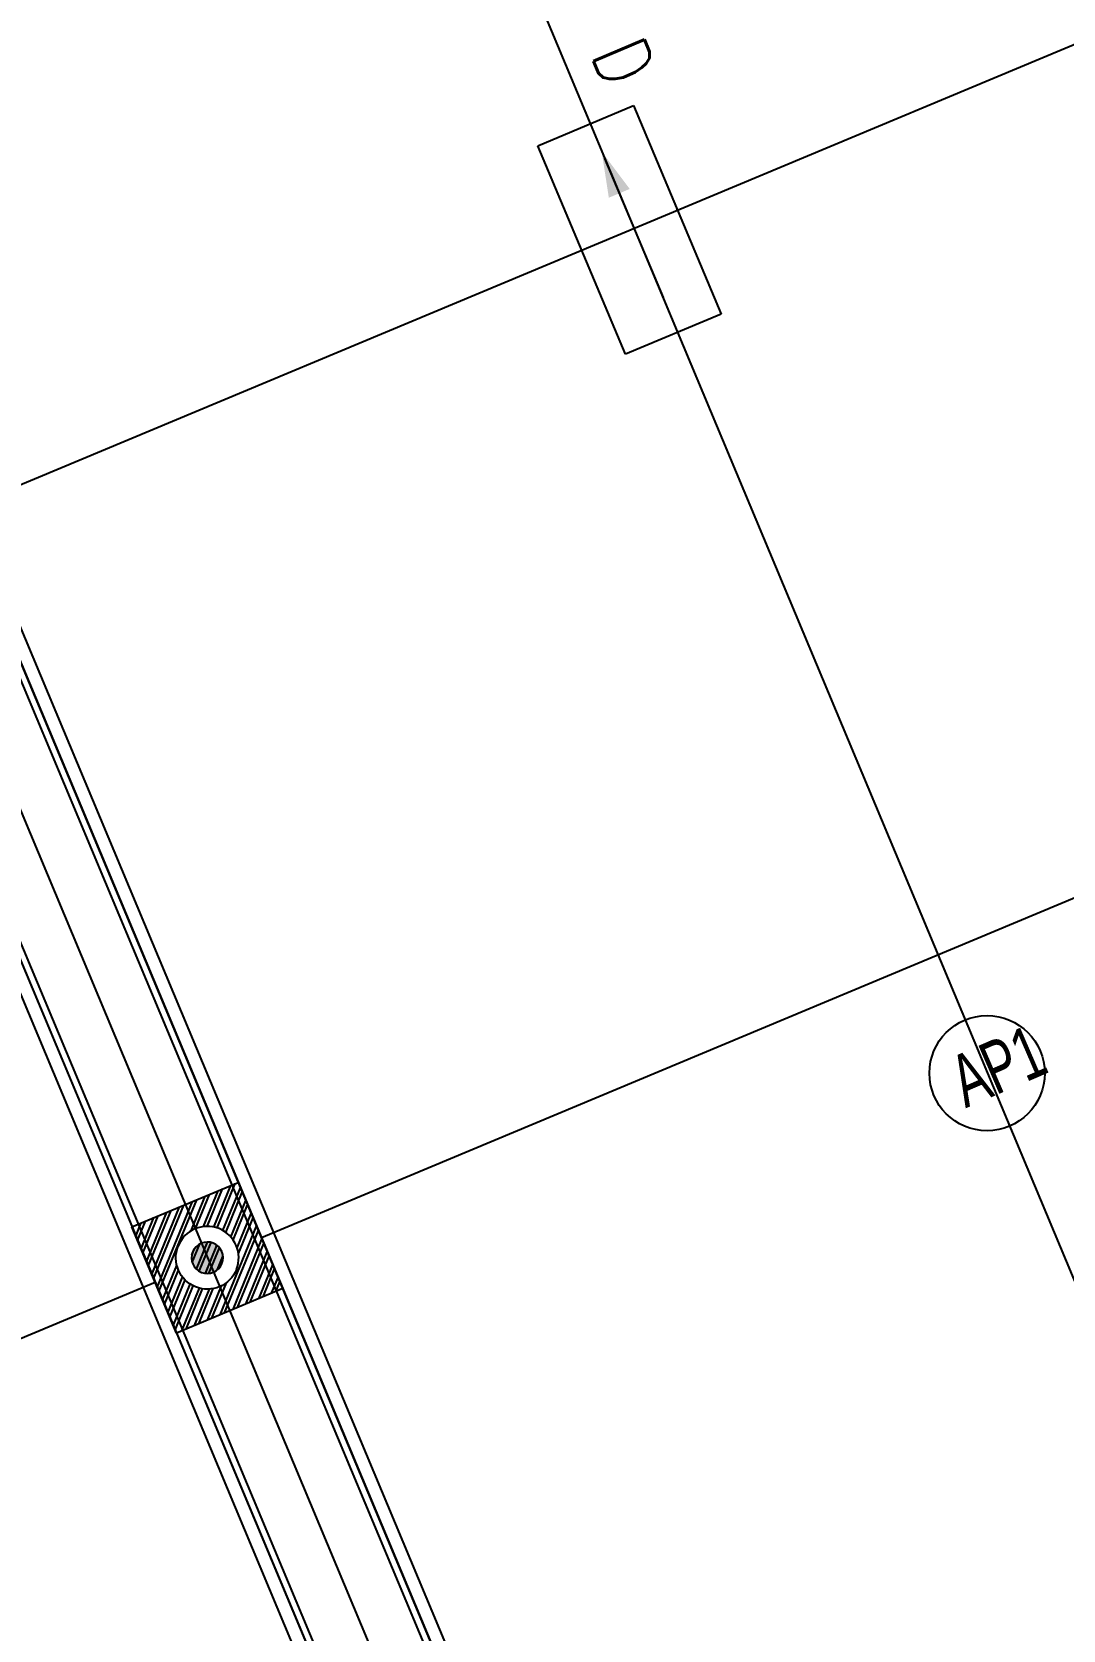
# Model space of a CAD drawing. Header units: millimetres. Extents: x 768159 to 833032, y -1374957 to -1225629.
# Drawn here: x 789314 to 791282, y -1322828 to -1319776 of the extents above; entities that cross this region are included whole.
import ezdxf
from ezdxf.enums import TextEntityAlignment as Align
from ezdxf.xclip import XClip

# ---------------------------------------------------------------- set-up
doc = ezdxf.new("R2010")
doc.units = ezdxf.units.MM
doc.header["$LTSCALE"] = 10
doc.header["$MEASUREMENT"] = 0
doc.header["$XCLIPFRAME"] = 0
doc.linetypes.add('CENTER', pattern=[50.8, 31.75, -6.35, 6.35, -6.35])
for name, color, linetype in [('I—平顶—分格线', 8, 'Continuous'), ('I—平顶—喷淋', 21, 'Continuous'), ('I—平顶—填充01(线状)', 8, 'Continuous'), ('I—平顶—暖通', 144, 'Continuous'), ('I—平顶—消防指示灯', 62, 'Continuous'), ('I—平顶—灯具', 62, 'Continuous'), ('I—平顶—通讯', 24, 'Continuous'), ('I—平顶—造型', 122, 'Continuous')]:
    doc.layers.add(name, color=color, linetype=linetype)
doc.styles.add('_TEL_DIM', font='SIMPLEX', dxfattribs={"width": 0.8, "height": 3.5, "bigfont": 'HZTXT'})
doc.styles.add('ARIAL', font='arial.ttf')
doc.styles.get("Standard").update_dxf_attribs({"font": 'arial.ttf'})
doc.styles.add('幼圆', font='SIMYOU.TTF', dxfattribs={"width": 0.7})
doc.dimstyles.new('標準', dxfattribs={"dimtxt": 2.5, "dimasz": 0.8, "dimexe": 0, "dimexo": 0, "dimgap": 1, "dimtad": 1, "dimdec": 0, "dimzin": 0, "dimdsep": 46, "dimtxsty": 'Standard', "dimblk": 'DOT', "dimcen": 1, "dimaunit": 1, "dimadec": 3, "dimazin": 0, "dimtfac": 1, "dimtdec": 0, "dimtmove": 2, "dimatfit": 3, "dimfxl": 1, "dimtolj": 1, "dimtzin": 0, "dimarcsym": 0})

# ---------------------------------------------------------------- blocks, each defined once
blk = doc.blocks.new('A$Cc139422c')
blk.add_circle((0, 0), 110)
at = {"insert": (-65, 53.7, 0), "char_height": 100, "attachment_point": 1, "rotation": 0.6932, "style": '幼圆'}
blk.add_mtext_dynamic_manual_height_columns('AP1', width=111.92, gutter_width=1, heights=[0], dxfattribs=at)
blk = doc.blocks.new('*U1701')
for p, q in [((268.9, 80.6), (3847.1, 80.6)), ((273.6, 75.9), (3842.4, 75.9)), ((273.6, 40.3), (3842.4, 40.3)), ((3847.1, 0), (268.9, 0)), ((3842.4, 4.7), (273.6, 4.7))]:
    blk.add_line(p, q)
blk = doc.blocks.new('*D175')
at = {"layer": 'Defpoints', "color": 0, "transparency": 16777216}
for p in [(82.5, 69.3), (82.5, 0), (-82.5, 0)]:
    blk.add_point(p, dxfattribs=at)
at = {"color": 0, "transparency": 16777216, "insert": (69.3, 88.9), "char_height": 15, "attachment_point": 5}
blk.add_mtext('\\A1;165', dxfattribs=at)
blk = doc.blocks.new('_Dot')
at = {"color": 0, "linetype": 'ByBlock', "lineweight": -2}
blk.add_line((-0.5, 0), (-1, 0), dxfattribs=at)
at = {"color": 0, "linetype": 'ByBlock', "const_width": 0.5}
blk.add_lwpolyline([(-0.25, 0, 1), (0.25, 0, 1)], format="xyb", close=True, dxfattribs=at)
blk = doc.blocks.new('上下喷1111')
h = blk.add_hatch(color=256)
h.dxf.hatch_style = 1
edge = h.paths.add_edge_path()
edge.add_arc((0, 0), 0.5, 0, 180)
edge.add_arc((0, 0), 0.5, 180, 360)
at = {"elevation": 0}
for points in [[(-1, 0, -1), (1, 0, 0.084041)], [(-1, 0, 1), (1, 0, -0.084041)]]:
    blk.add_lwpolyline(points, format="xyb", dxfattribs=at)
blk.add_lwpolyline([(0.5, 0, 1), (-0.5, 0, 1)], format="xyb", close=True, dxfattribs=at)
blk = doc.blocks.new('0.001111.')
for p, q in [((-234, -0.3), (164.6, 166.3)), ((164.6, 166.3), (240.9, -16.3)), ((-132.9, -55.5), (132.9, 55.5)), ((-157.6, -183), (-234, -0.3)), ((240.9, -16.3), (-157.6, -183))]:
    blk.add_line(p, q)
for p in [(-34.7, 83), (199.3, 83.3), (-199.3, -83.3)]:
    blk.add_point(p)
blk.add_solid([(-74.8, -7.8), (-146.1, -61.1), (-58.1, -47.7)])
at = {"style": '_TEL_DIM', "flags": 1}
blk.add_attdef('A', text='', height=0.006, rotation=202.686, dxfattribs=at).set_placement((-34.7, 83), align=Align.MIDDLE_CENTER)
at = {"style": '_TEL_DIM', "width": 0.8}
blk.add_attdef('D', (-332.7, -82.4), '', height=105.9, rotation=22.686, dxfattribs=at)
blk = doc.blocks.new('4560')
at = {"layer": 'I—平顶—分格线', "color": 3}
for centre in [(-1290, -20), (-1190, -20), (-1090, -20), (-1290, -50), (-1240, -35), (-1190, -50), (-1140, -35), (-1090, -50), (-1390, -80), (-1340, -65), (-1290, -80), (-1240, -65), (-1190, -80), (-1140, -65), (-1090, -80), (-1440, -95), (-1440, -125), (-1390, -110), (-1340, -95), (-1340, -125), (-1290, -110), (-1240, -95), (-1240, -125), (-1190, -110), (-1140, -95), (-1140, -125), (-1090, -110), (-1540, -155), (-1490, -140), (-1440, -155), (-1390, -140), (-1340, -155), (-1290, -140), (-1240, -155), (-1190, -140), (-1140, -155), (-1090, -140), (-1640, -185), (-1590, -170), (-1540, -185), (-1490, -170), (-1440, -185), (-1390, -170), (-1340, -185), (-1290, -170), (-1240, -185), (-1190, -170), (-1140, -185), (-1090, -170), (-1690, -200), (-1640, -215), (-1590, -200), (-1540, -215), (-1490, -200), (-1440, -215), (-1390, -200), (-1340, -215), (-1290, -200), (-1240, -215), (-1190, -200), (-1140, -215), (-1090, -200), (-1740, -245), (-1690, -230), (-1640, -245), (-1590, -230), (-1540, -245), (-1490, -230), (-1440, -245), (-1390, -230), (-1340, -245), (-1290, -230), (-1240, -245), (-1190, -230), (-1140, -245), (-1090, -230), (-1840, -275), (-1790, -260), (-1740, -275), (-1690, -260), (-1640, -275), (-1590, -260), (-1540, -275), (-1490, -260), (-1440, -275), (-1390, -260), (-1340, -275), (-1290, -260), (-1240, -275), (-1190, -260), (-1140, -275), (-1090, -260), (-1840, -305), (-1790, -290), (-1740, -305), (-1690, -290), (-1640, -305), (-1590, -290), (-1540, -305), (-1490, -290), (-1440, -305), (-1390, -290), (-1340, -305), (-1290, -290), (-1240, -305), (-1190, -290), (-1140, -305), (-1090, -290), (-1840, -335), (-1790, -320), (-1740, -335), (-1690, -320), (-1640, -335), (-1590, -320), (-1540, -335), (-1490, -320), (-1440, -335), (-1390, -320), (-1340, -335), (-1290, -320), (-1240, -335), (-1190, -320), (-1140, -335), (-1090, -320), (-1790, -350), (-1740, -365), (-1690, -350), (-1640, -365), (-1590, -350), (-1540, -365), (-1490, -350), (-1440, -365), (-1390, -350), (-1340, -365), (-1290, -350), (-1240, -365), (-1190, -350), (-1140, -365), (-1090, -350), (-1790, -380), (-1740, -395), (-1690, -380), (-1640, -395), (-1590, -380), (-1540, -395), (-1490, -380), (-1440, -395), (-1390, -380), (-1340, -395), (-1290, -380), (-1240, -395), (-1190, -380), (-1140, -395), (-1090, -380), (-1790, -410), (-1740, -425), (-1690, -410), (-1640, -425), (-1590, -410), (-1540, -425), (-1490, -410), (-1440, -425), (-1390, -410), (-1340, -425), (-1290, -410), (-1240, -425), (-1190, -410), (-1140, -425), (-1090, -410), (-1790, -440), (-1740, -455), (-1690, -440), (-1640, -455), (-1590, -440), (-1540, -455), (-1490, -440), (-1440, -455), (-1390, -440), (-1340, -455), (-1290, -440), (-1240, -455), (-1190, -440), (-1140, -455), (-1090, -440), (-1790, -470), (-1740, -485), (-1690, -470), (-1640, -485), (-1590, -470), (-1540, -485), (-1490, -470), (-1440, -485), (-1390, -470), (-1340, -485), (-1290, -470), (-1240, -485), (-1190, -470), (-1140, -485), (-1090, -470), (-1740, -515), (-1690, -500), (-1640, -515), (-1590, -500), (-1540, -515), (-1490, -500), (-1440, -515), (-1390, -500), (-1340, -515), (-1290, -500), (-1240, -515), (-1190, -500), (-1140, -515), (-1090, -500), (-1740, -545), (-1690, -530), (-1640, -545), (-1590, -530), (-1540, -545), (-1490, -530), (-1440, -545), (-1390, -530), (-1340, -545), (-1290, -530), (-1240, -545), (-1190, -530), (-1140, -545), (-1090, -530), (-1740, -575), (-1690, -560), (-1640, -575), (-1590, -560), (-1540, -575), (-1490, -560), (-1440, -575), (-1390, -560), (-1340, -575), (-1290, -560), (-1240, -575), (-1190, -560), (-1140, -575), (-1090, -560), (-1690, -590), (-1640, -605), (-1590, -590), (-1540, -605), (-1490, -590), (-1440, -605), (-1390, -590), (-1340, -605), (-1290, -590), (-1240, -605), (-1190, -590), (-1140, -605), (-1090, -590), (-1690, -620), (-1640, -635), (-1590, -620), (-1540, -635), (-1490, -620), (-1440, -635), (-1390, -620), (-1340, -635), (-1290, -620), (-1240, -635), (-1190, -620), (-1140, -635), (-1090, -620), (-1690, -650), (-1640, -665), (-1590, -650), (-1540, -665), (-1490, -650), (-1440, -665), (-1390, -650), (-1340, -665), (-1290, -650), (-1240, -665), (-1190, -650), (-1140, -665), (-1090, -650), (-1690, -680), (-1640, -695), (-1590, -680), (-1540, -695), (-1490, -680), (-1440, -695), (-1390, -680), (-1340, -695), (-1290, -680), (-1240, -695), (-1190, -680), (-1140, -695), (-1090, -680), (-1690, -710), (-1640, -725), (-1590, -710), (-1540, -725), (-1490, -710), (-1440, -725), (-1390, -710), (-1340, -725), (-1290, -710), (-1240, -725), (-1190, -710), (-1140, -725), (-1090, -710), (-1640, -755), (-1590, -740), (-1540, -755), (-1490, -740), (-1440, -755), (-1390, -740), (-1340, -755), (-1290, -740), (-1240, -755), (-1190, -740), (-1140, -755), (-1090, -740), (-1640, -785), (-1590, -770), (-1540, -785), (-1490, -770), (-1440, -785), (-1390, -770), (-1340, -785), (-1290, -770), (-1240, -785), (-1190, -770), (-1140, -785), (-1090, -770), (-1640, -815), (-1590, -800), (-1540, -815), (-1490, -800), (-1440, -815), (-1390, -800), (-1340, -815), (-1290, -800), (-1240, -815), (-1190, -800), (-1140, -815), (-1090, -800), (-1590, -830), (-1540, -845), (-1490, -830), (-1440, -845), (-1390, -830), (-1340, -845), (-1290, -830), (-1240, -845), (-1190, -830), (-1140, -845), (-1090, -830), (-1590, -860), (-1540, -875), (-1490, -860), (-1440, -875), (-1390, -860), (-1340, -875), (-1290, -860), (-1240, -875), (-1190, -860), (-1140, -875), (-1090, -860), (-1590, -890), (-1540, -905), (-1490, -890), (-1440, -905), (-1390, -890), (-1340, -905), (-1290, -890), (-1240, -905), (-1190, -890), (-1140, -905), (-1090, -890), (-1590, -920), (-1540, -935), (-1490, -920), (-1440, -935), (-1390, -920), (-1340, -935), (-1290, -920), (-1240, -935), (-1190, -920), (-1140, -935), (-1090, -920), (-1590, -950), (-1540, -965), (-1490, -950), (-1440, -965), (-1390, -950), (-1340, -965), (-1290, -950), (-1240, -965), (-1190, -950), (-1140, -965), (-1090, -950), (-1540, -995), (-1490, -980), (-1490, -1010), (-1440, -995), (-1390, -980), (-1390, -1010), (-1340, -995), (-1290, -980), (-1290, -1010), (-1240, -995), (-1190, -980), (-1190, -1010), (-1140, -995), (-1090, -980), (-1090, -1010), (-1540, -1025), (-1490, -1040), (-1440, -1025), (-1390, -1040), (-1340, -1025), (-1290, -1040), (-1240, -1025), (-1190, -1040), (-1140, -1025), (-1090, -1040), (-1540, -1055), (-1490, -1070), (-1440, -1055), (-1390, -1070), (-1340, -1055), (-1290, -1070), (-1240, -1055), (-1190, -1070), (-1140, -1055), (-1090, -1070), (-1490, -1100), (-1440, -1085), (-1390, -1100), (-1340, -1085), (-1290, -1100), (-1240, -1085), (-1190, -1100), (-1140, -1085), (-1090, -1100), (-1490, -1130), (-1440, -1115), (-1390, -1130), (-1340, -1115), (-1290, -1130), (-1240, -1115), (-1190, -1130), (-1140, -1115), (-1090, -1130), (-1490, -1160), (-1440, -1145), (-1390, -1160), (-1340, -1145), (-1290, -1160), (-1240, -1145), (-1190, -1160), (-1140, -1145), (-1090, -1160), (-1490, -1190), (-1440, -1175), (-1390, -1190), (-1340, -1175), (-1290, -1190), (-1240, -1175), (-1190, -1190), (-1140, -1175), (-1090, -1190), (-1440, -1205), (-1390, -1220), (-1340, -1205), (-1290, -1220), (-1240, -1205), (-1190, -1220), (-1140, -1205), (-1090, -1220), (-1440, -1235), (-1390, -1250), (-1340, -1235), (-1290, -1250), (-1240, -1235), (-1190, -1250), (-1140, -1235), (-1090, -1250), (-1440, -1265), (-1390, -1280), (-1340, -1265), (-1290, -1280), (-1240, -1265), (-1190, -1280), (-1140, -1265), (-1090, -1280), (-1440, -1295), (-1390, -1310), (-1340, -1295), (-1290, -1310), (-1240, -1295), (-1190, -1310), (-1140, -1295), (-1090, -1310), (-1390, -1340), (-1340, -1325), (-1290, -1340), (-1240, -1325), (-1190, -1340), (-1140, -1325), (-1090, -1340), (-1390, -1370), (-1340, -1355), (-1290, -1370), (-1240, -1355), (-1190, -1370), (-1140, -1355), (-1090, -1370), (-1340, -1385), (-1240, -1385), (-1140, -1385)]:
    blk.add_circle(centre, 3, dxfattribs=at)
at = {"layer": 'I—平顶—分格线'}
for centre in [(-980, -20), (-860, -20), (-740, -20), (-620, -20), (-500, -20), (-380, -20), (-260, -20), (-140, -20), (-20, -20), (-1040, -35), (-980, -50), (-920, -35), (-860, -50), (-800, -35), (-740, -50), (-680, -35), (-620, -50), (-560, -35), (-500, -50), (-440, -35), (-380, -50), (-320, -35), (-260, -50), (-200, -35), (-140, -50), (-80, -35), (-20, -50), (-1040, -65), (-980, -80), (-920, -65), (-860, -80), (-800, -65), (-740, -80), (-680, -65), (-620, -80), (-560, -65), (-500, -80), (-440, -65), (-380, -80), (-320, -65), (-260, -80), (-200, -65), (-140, -80), (-80, -65), (-20, -80), (-1040, -95), (-1040, -125), (-980, -110), (-920, -95), (-920, -125), (-860, -110), (-800, -95), (-800, -125), (-740, -110), (-680, -95), (-680, -125), (-620, -110), (-560, -95), (-560, -125), (-500, -110), (-440, -95), (-440, -125), (-380, -110), (-320, -95), (-320, -125), (-260, -110), (-200, -95), (-200, -125), (-140, -110), (-80, -95), (-80, -125), (-20, -110), (-1040, -155), (-980, -140), (-920, -155), (-860, -140), (-800, -155), (-740, -140), (-680, -155), (-620, -140), (-560, -155), (-500, -140), (-440, -155), (-380, -140), (-320, -155), (-260, -140), (-200, -155), (-140, -140), (-80, -155), (-20, -140), (-1040, -185), (-980, -170), (-920, -185), (-860, -170), (-800, -185), (-740, -170), (-680, -185), (-620, -170), (-560, -185), (-500, -170), (-440, -185), (-380, -170), (-320, -185), (-260, -170), (-200, -185), (-140, -170), (-80, -185), (-20, -170), (-1040, -215), (-980, -200), (-920, -215), (-860, -200), (-800, -215), (-740, -200), (-680, -215), (-620, -200), (-560, -215), (-500, -200), (-440, -215), (-380, -200), (-320, -215), (-260, -200), (-200, -215), (-140, -200), (-80, -215), (-20, -200), (-1040, -245), (-980, -230), (-920, -245), (-860, -230), (-800, -245), (-740, -230), (-680, -245), (-620, -230), (-560, -245), (-500, -230), (-440, -245), (-380, -230), (-320, -245), (-260, -230), (-200, -245), (-140, -230), (-80, -245), (-20, -230), (-1040, -275), (-980, -260), (-920, -275), (-860, -260), (-800, -275), (-740, -260), (-680, -275), (-620, -260), (-560, -275), (-500, -260), (-440, -275), (-380, -260), (-320, -275), (-260, -260), (-200, -275), (-140, -260), (-80, -275), (-20, -260), (-1040, -305), (-980, -290), (-920, -305), (-860, -290), (-800, -305), (-740, -290), (-680, -305), (-620, -290), (-560, -305), (-500, -290), (-440, -305), (-380, -290), (-320, -305), (-260, -290), (-200, -305), (-140, -290), (-80, -305), (-20, -290), (-1040, -335), (-980, -320), (-920, -335), (-860, -320), (-800, -335), (-740, -320), (-680, -335), (-620, -320), (-560, -335), (-500, -320), (-440, -335), (-380, -320), (-320, -335), (-260, -320), (-200, -335), (-140, -320), (-80, -335), (-20, -320), (-1040, -365), (-980, -350), (-920, -365), (-860, -350), (-800, -365), (-740, -350), (-680, -365), (-620, -350), (-560, -365), (-500, -350), (-440, -365), (-380, -350), (-320, -365), (-260, -350), (-200, -365), (-140, -350), (-80, -365), (-20, -350), (-1040, -395), (-980, -380), (-920, -395), (-860, -380), (-800, -395), (-740, -380), (-680, -395), (-620, -380), (-560, -395), (-500, -380), (-440, -395), (-380, -380), (-320, -395), (-260, -380), (-200, -395), (-140, -380), (-80, -395), (-20, -380), (-1040, -425), (-980, -410), (-920, -425), (-860, -410), (-800, -425), (-740, -410), (-680, -425), (-620, -410), (-560, -425), (-500, -410), (-440, -425), (-380, -410), (-320, -425), (-260, -410), (-200, -425), (-140, -410), (-80, -425), (-20, -410), (-1040, -455), (-980, -440), (-920, -455), (-860, -440), (-800, -455), (-740, -440), (-680, -455), (-620, -440), (-560, -455), (-500, -440), (-440, -455), (-380, -440), (-320, -455), (-260, -440), (-200, -455), (-140, -440), (-80, -455), (-20, -440), (-1040, -485), (-980, -470), (-920, -485), (-860, -470), (-800, -485), (-740, -470), (-680, -485), (-620, -470), (-560, -485), (-500, -470), (-440, -485), (-380, -470), (-320, -485), (-260, -470), (-200, -485), (-140, -470), (-80, -485), (-20, -470), (-1040, -515), (-980, -500), (-920, -515), (-860, -500), (-800, -515), (-740, -500), (-680, -515), (-620, -500), (-560, -515), (-500, -500), (-440, -515), (-380, -500), (-320, -515), (-260, -500), (-200, -515), (-140, -500), (-80, -515), (-20, -500), (-1040, -545), (-980, -530), (-920, -545), (-860, -530), (-800, -545), (-740, -530), (-680, -545), (-620, -530), (-560, -545), (-500, -530), (-440, -545), (-380, -530), (-320, -545), (-260, -530), (-200, -545), (-140, -530), (-80, -545), (-20, -530), (-1040, -575), (-980, -560), (-920, -575), (-860, -560), (-800, -575), (-740, -560), (-680, -575), (-620, -560), (-560, -575), (-500, -560), (-440, -575), (-380, -560), (-320, -575), (-260, -560), (-200, -575), (-140, -560), (-80, -575), (-20, -560), (-1040, -605), (-980, -590), (-920, -605), (-860, -590), (-800, -605), (-740, -590), (-680, -605), (-620, -590), (-560, -605), (-500, -590), (-440, -605), (-380, -590), (-320, -605), (-260, -590), (-200, -605), (-140, -590), (-80, -605), (-20, -590), (-1040, -635), (-980, -620), (-920, -635), (-860, -620), (-800, -635), (-740, -620), (-680, -635), (-620, -620), (-560, -635), (-500, -620), (-440, -635), (-380, -620), (-320, -635), (-260, -620), (-200, -635), (-140, -620), (-80, -635), (-20, -620), (-1040, -665), (-980, -650), (-920, -665), (-860, -650), (-800, -665), (-740, -650), (-680, -665), (-620, -650), (-560, -665), (-500, -650), (-440, -665), (-380, -650), (-320, -665), (-260, -650), (-200, -665), (-140, -650), (-80, -665), (-20, -650), (-1040, -695), (-980, -680), (-920, -695), (-860, -680), (-800, -695), (-740, -680), (-680, -695), (-620, -680), (-560, -695), (-500, -680), (-440, -695), (-380, -680), (-320, -695), (-260, -680), (-200, -695), (-140, -680), (-80, -695), (-20, -680), (-1040, -725), (-980, -710), (-920, -725), (-860, -710), (-800, -725), (-740, -710), (-680, -725), (-620, -710), (-560, -725), (-500, -710), (-440, -725), (-380, -710), (-320, -725), (-260, -710), (-200, -725), (-140, -710), (-80, -725), (-20, -710), (-1040, -755), (-980, -740), (-920, -755), (-860, -740), (-800, -755), (-740, -740), (-680, -755), (-620, -740), (-560, -755), (-500, -740), (-440, -755), (-380, -740), (-320, -755), (-260, -740), (-200, -755), (-140, -740), (-80, -755), (-20, -740), (-1040, -785), (-980, -770), (-920, -785), (-860, -770), (-800, -785), (-740, -770), (-680, -785), (-620, -770), (-560, -785), (-500, -770), (-440, -785), (-380, -770), (-320, -785), (-260, -770), (-200, -785), (-140, -770), (-80, -785), (-20, -770), (-1040, -815), (-980, -800), (-920, -815), (-860, -800), (-800, -815), (-740, -800), (-680, -815), (-620, -800), (-560, -815), (-500, -800), (-440, -815), (-380, -800), (-320, -815), (-260, -800), (-200, -815), (-140, -800), (-80, -815), (-20, -800), (-1040, -845), (-980, -830), (-920, -845), (-860, -830), (-800, -845), (-740, -830), (-680, -845), (-620, -830), (-560, -845), (-500, -830), (-440, -845), (-380, -830), (-320, -845), (-260, -830), (-200, -845), (-140, -830), (-80, -845), (-20, -830), (-1040, -875), (-980, -860), (-920, -875), (-860, -860), (-800, -875), (-740, -860), (-680, -875), (-620, -860), (-560, -875), (-500, -860), (-440, -875), (-380, -860), (-320, -875), (-260, -860), (-200, -875), (-140, -860), (-80, -875), (-20, -860), (-1040, -905), (-980, -890), (-920, -905), (-860, -890), (-800, -905), (-740, -890), (-680, -905), (-620, -890), (-560, -905), (-500, -890), (-440, -905), (-380, -890), (-320, -905), (-260, -890), (-200, -905), (-140, -890), (-80, -905), (-20, -890), (-1040, -935), (-980, -920), (-920, -935), (-860, -920), (-800, -935), (-740, -920), (-680, -935), (-620, -920), (-560, -935), (-500, -920), (-440, -935), (-380, -920), (-320, -935), (-260, -920), (-200, -935), (-140, -920), (-80, -935), (-20, -920), (-1040, -965), (-980, -950), (-920, -965), (-860, -950), (-800, -965), (-740, -950), (-680, -965), (-620, -950), (-560, -965), (-500, -950), (-440, -965), (-380, -950), (-320, -965), (-260, -950), (-200, -965), (-140, -950), (-80, -965), (-20, -950), (-1040, -995), (-980, -980), (-980, -1010), (-920, -995), (-860, -980), (-860, -1010), (-800, -995), (-740, -980), (-740, -1010), (-680, -995), (-620, -980), (-620, -1010), (-560, -995), (-500, -980), (-500, -1010), (-440, -995), (-380, -980), (-380, -1010), (-320, -995), (-260, -980), (-260, -1010), (-200, -995), (-140, -980), (-140, -1010), (-80, -995), (-20, -980), (-20, -1010), (-1040, -1025), (-980, -1040), (-920, -1025), (-860, -1040), (-800, -1025), (-740, -1040), (-680, -1025), (-620, -1040), (-560, -1025), (-500, -1040), (-440, -1025), (-380, -1040), (-320, -1025), (-260, -1040), (-200, -1025), (-140, -1040), (-80, -1025), (-20, -1040), (-1040, -1055), (-980, -1070), (-920, -1055), (-860, -1070), (-800, -1055), (-740, -1070), (-680, -1055), (-620, -1070), (-560, -1055), (-500, -1070), (-440, -1055), (-380, -1070), (-320, -1055), (-260, -1070), (-200, -1055), (-140, -1070), (-80, -1055), (-20, -1070), (-1040, -1085), (-980, -1100), (-920, -1085), (-860, -1100), (-800, -1085), (-740, -1100), (-680, -1085), (-620, -1100), (-560, -1085), (-500, -1100), (-440, -1085), (-380, -1100), (-320, -1085), (-260, -1100), (-200, -1085), (-140, -1100), (-80, -1085), (-20, -1100), (-1040, -1115), (-980, -1130), (-920, -1115), (-860, -1130), (-800, -1115), (-740, -1130), (-680, -1115), (-620, -1130), (-560, -1115), (-500, -1130), (-440, -1115), (-380, -1130), (-320, -1115), (-260, -1130), (-200, -1115), (-140, -1130), (-80, -1115), (-20, -1130), (-1040, -1145), (-980, -1160), (-920, -1145), (-860, -1160), (-800, -1145), (-740, -1160), (-680, -1145), (-620, -1160), (-560, -1145), (-500, -1160), (-440, -1145), (-380, -1160), (-320, -1145), (-260, -1160), (-200, -1145), (-140, -1160), (-80, -1145), (-20, -1160), (-1040, -1175), (-980, -1190), (-920, -1175), (-860, -1190), (-800, -1175), (-740, -1190), (-680, -1175), (-620, -1190), (-560, -1175), (-500, -1190), (-440, -1175), (-380, -1190), (-320, -1175), (-260, -1190), (-200, -1175), (-140, -1190), (-80, -1175), (-20, -1190), (-1040, -1205), (-980, -1220), (-920, -1205), (-860, -1220), (-800, -1205), (-740, -1220), (-680, -1205), (-620, -1220), (-560, -1205), (-500, -1220), (-440, -1205), (-380, -1220), (-320, -1205), (-260, -1220), (-200, -1205), (-140, -1220), (-80, -1205), (-20, -1220), (-1040, -1235), (-980, -1250), (-920, -1235), (-860, -1250), (-800, -1235), (-740, -1250), (-680, -1235), (-620, -1250), (-560, -1235), (-500, -1250), (-440, -1235), (-380, -1250), (-320, -1235), (-260, -1250), (-200, -1235), (-140, -1250), (-80, -1235), (-20, -1250), (-1040, -1265), (-980, -1280), (-920, -1265), (-860, -1280), (-800, -1265), (-740, -1280), (-680, -1265), (-620, -1280), (-560, -1265), (-500, -1280), (-440, -1265), (-380, -1280), (-320, -1265), (-260, -1280), (-200, -1265), (-140, -1280), (-80, -1265), (-20, -1280), (-1040, -1295), (-980, -1310), (-920, -1295), (-860, -1310), (-800, -1295), (-740, -1310), (-680, -1295), (-620, -1310), (-560, -1295), (-500, -1310), (-440, -1295), (-380, -1310), (-320, -1295), (-260, -1310), (-200, -1295), (-140, -1310), (-80, -1295), (-20, -1310), (-1040, -1325), (-980, -1340), (-920, -1325), (-860, -1340), (-800, -1325), (-740, -1340), (-680, -1325), (-620, -1340), (-560, -1325), (-500, -1340), (-440, -1325), (-380, -1340), (-320, -1325), (-260, -1340), (-200, -1325), (-140, -1340), (-80, -1325), (-20, -1340), (-1040, -1355), (-980, -1370), (-920, -1355), (-860, -1370), (-800, -1355), (-740, -1370), (-680, -1355), (-620, -1370), (-560, -1355), (-500, -1370), (-440, -1355), (-380, -1370), (-320, -1355), (-260, -1370), (-200, -1355), (-140, -1370), (-80, -1355), (-20, -1370), (-1040, -1385), (-920, -1385), (-800, -1385), (-680, -1385), (-560, -1385), (-440, -1385), (-320, -1385), (-200, -1385), (-80, -1385)]:
    blk.add_circle(centre, 3, dxfattribs=at)
blk = doc.blocks.new('70')
at = {"layer": 'I—平顶—分格线', "color": 1}
for centre in [(480, -240), (510, -240), (540, -240), (570, -240), (600, -240), (435, -310), (465, -310), (495, -310), (525, -310), (555, -310), (585, -310), (615, -310), (645, -310), (675, -310), (705, -310), (735, -310), (765, -310), (420, -380), (450, -380), (480, -380), (510, -380), (540, -380), (570, -380), (600, -380), (630, -380), (660, -380), (690, -380), (720, -380), (750, -380), (780, -380), (810, -380), (840, -380), (870, -380), (900, -380), (930, -380), (375, -450), (405, -450), (435, -450), (465, -450), (495, -450), (525, -450), (555, -450), (585, -450), (615, -450), (645, -450), (675, -450), (705, -450), (735, -450), (765, -450), (795, -450), (825, -450), (855, -450), (885, -450), (915, -450), (945, -450), (975, -450), (1005, -450), (1035, -450), (1065, -450), (1095, -450), (360, -520), (390, -520), (420, -520), (450, -520), (480, -520), (510, -520), (540, -520), (570, -520), (600, -520), (630, -520), (660, -520), (690, -520), (720, -520), (750, -520), (780, -520), (810, -520), (840, -520), (870, -520), (900, -520), (930, -520), (960, -520), (990, -520), (1020, -520), (1050, -520), (1080, -520), (1110, -520), (1140, -520), (1170, -520), (1200, -520), (1230, -520), (1260, -520), (1290, -520), (15, -590), (45, -590), (315, -590), (345, -590), (375, -590), (405, -590), (435, -590), (465, -590), (495, -590), (525, -590), (555, -590), (585, -590), (615, -590), (645, -590), (675, -590), (705, -590), (735, -590), (765, -590), (795, -590), (825, -590), (855, -590), (885, -590), (915, -590), (945, -590), (975, -590), (1005, -590), (1035, -590), (1065, -590), (1095, -590), (1125, -590), (1155, -590), (1185, -590), (1215, -590), (1245, -590), (1275, -590), (1305, -590), (1335, -590), (1365, -590), (30, -660), (60, -660), (90, -660), (120, -660), (150, -660), (180, -660), (210, -660), (300, -660), (330, -660), (360, -660), (390, -660), (420, -660), (450, -660), (480, -660), (510, -660), (540, -660), (570, -660), (600, -660), (630, -660), (660, -660), (690, -660), (720, -660), (750, -660), (780, -660), (810, -660), (840, -660), (870, -660), (900, -660), (930, -660), (960, -660), (990, -660), (1020, -660), (1050, -660), (1080, -660), (1110, -660), (1140, -660), (1170, -660), (1200, -660), (1230, -660), (1260, -660), (1290, -660), (1320, -660), (1350, -660), (1380, -660), (15, -730), (45, -730), (75, -730), (105, -730), (135, -730), (165, -730), (195, -730), (225, -730), (255, -730), (285, -730), (315, -730), (345, -730), (375, -730), (405, -730), (435, -730), (465, -730), (495, -730), (525, -730), (555, -730), (585, -730), (615, -730), (645, -730), (675, -730), (705, -730), (735, -730), (765, -730), (795, -730), (825, -730), (855, -730), (885, -730), (915, -730), (945, -730), (975, -730), (1005, -730), (1035, -730), (1065, -730), (1095, -730), (1125, -730), (1155, -730), (1185, -730), (1215, -730), (1245, -730), (1275, -730), (1305, -730), (1335, -730), (1365, -730), (30, -800), (60, -800), (90, -800), (120, -800), (150, -800), (180, -800), (210, -800), (240, -800), (270, -800), (300, -800), (330, -800), (360, -800), (390, -800), (420, -800), (450, -800), (480, -800), (510, -800), (540, -800), (570, -800), (600, -800), (630, -800), (660, -800), (690, -800), (720, -800), (750, -800), (780, -800), (810, -800), (840, -800), (870, -800), (900, -800), (930, -800), (960, -800), (990, -800), (1020, -800), (1050, -800), (1080, -800), (1110, -800), (1140, -800), (1170, -800), (1200, -800), (1230, -800), (1260, -800), (1290, -800), (1320, -800), (1350, -800), (1380, -800), (15, -870), (45, -870), (75, -870), (105, -870), (135, -870), (165, -870), (195, -870), (225, -870), (255, -870), (285, -870), (315, -870), (345, -870), (375, -870), (405, -870), (435, -870), (465, -870), (495, -870), (525, -870), (555, -870), (585, -870), (615, -870), (645, -870), (675, -870), (705, -870), (735, -870), (765, -870), (795, -870), (825, -870), (855, -870), (885, -870), (915, -870), (945, -870), (975, -870), (1005, -870), (1035, -870), (1065, -870), (1095, -870), (1125, -870), (1155, -870), (1185, -870), (1215, -870), (1245, -870), (1275, -870), (1305, -870), (1335, -870), (1365, -870), (30, -940), (60, -940), (90, -940), (120, -940), (150, -940), (180, -940), (210, -940), (240, -940), (270, -940), (300, -940), (330, -940), (360, -940), (390, -940), (420, -940), (450, -940), (480, -940), (510, -940), (540, -940), (570, -940), (600, -940), (630, -940), (660, -940), (690, -940), (720, -940), (750, -940), (780, -940), (810, -940), (840, -940), (870, -940), (900, -940), (930, -940), (960, -940), (990, -940), (1020, -940), (1050, -940), (1080, -940), (1110, -940), (1140, -940), (1170, -940), (1200, -940), (1230, -940), (1260, -940), (1290, -940), (1320, -940), (1350, -940), (1380, -940), (15, -1010), (45, -1010), (75, -1010), (105, -1010), (135, -1010), (165, -1010), (195, -1010), (225, -1010), (255, -1010), (285, -1010), (315, -1010), (345, -1010), (375, -1010), (405, -1010), (435, -1010), (465, -1010), (495, -1010), (525, -1010), (555, -1010), (585, -1010), (615, -1010), (645, -1010), (675, -1010), (705, -1010), (735, -1010), (765, -1010), (795, -1010), (825, -1010), (855, -1010), (885, -1010), (915, -1010), (945, -1010), (975, -1010), (1005, -1010), (1035, -1010), (1065, -1010), (1095, -1010), (1125, -1010), (1155, -1010), (1185, -1010), (1215, -1010), (1245, -1010), (1275, -1010), (1305, -1010), (1335, -1010), (1365, -1010), (30, -1080), (60, -1080), (90, -1080), (120, -1080), (150, -1080), (180, -1080), (210, -1080), (240, -1080), (270, -1080), (300, -1080), (330, -1080), (360, -1080), (390, -1080), (420, -1080), (450, -1080), (480, -1080), (510, -1080), (540, -1080), (570, -1080), (600, -1080), (630, -1080), (660, -1080), (690, -1080), (720, -1080), (750, -1080), (780, -1080), (810, -1080), (840, -1080), (870, -1080), (900, -1080), (930, -1080), (960, -1080), (990, -1080), (1020, -1080), (1050, -1080), (1080, -1080), (1110, -1080), (1140, -1080), (1170, -1080), (1200, -1080), (1230, -1080), (1260, -1080), (1290, -1080), (1320, -1080), (1350, -1080), (1380, -1080), (15, -1150), (45, -1150), (75, -1150), (105, -1150), (135, -1150), (165, -1150), (195, -1150), (225, -1150), (255, -1150), (285, -1150), (315, -1150), (345, -1150), (375, -1150), (405, -1150), (435, -1150), (465, -1150), (495, -1150), (525, -1150), (555, -1150), (585, -1150), (615, -1150), (645, -1150), (675, -1150), (705, -1150), (735, -1150), (765, -1150), (795, -1150), (825, -1150), (855, -1150), (885, -1150), (915, -1150), (945, -1150), (975, -1150), (1005, -1150), (1035, -1150), (1065, -1150), (1095, -1150), (1125, -1150), (1155, -1150), (1185, -1150), (1215, -1150), (1245, -1150), (1275, -1150), (1305, -1150), (1335, -1150), (1365, -1150), (30, -1220), (60, -1220), (90, -1220), (120, -1220), (150, -1220), (180, -1220), (210, -1220), (240, -1220), (270, -1220), (300, -1220), (330, -1220), (360, -1220), (390, -1220), (420, -1220), (450, -1220), (480, -1220), (510, -1220), (540, -1220), (570, -1220), (600, -1220), (630, -1220), (660, -1220), (690, -1220), (720, -1220), (750, -1220), (780, -1220), (810, -1220), (840, -1220), (870, -1220), (900, -1220), (930, -1220), (960, -1220), (990, -1220), (1020, -1220), (1050, -1220), (1080, -1220), (1110, -1220), (1140, -1220), (1170, -1220), (1200, -1220), (1230, -1220), (1260, -1220), (1290, -1220), (1320, -1220), (1350, -1220), (1380, -1220), (15, -1290), (45, -1290), (75, -1290), (105, -1290), (135, -1290), (165, -1290), (195, -1290), (225, -1290), (255, -1290), (285, -1290), (315, -1290), (345, -1290), (375, -1290), (405, -1290), (435, -1290), (465, -1290), (495, -1290), (525, -1290), (555, -1290), (585, -1290), (615, -1290), (645, -1290), (675, -1290), (705, -1290), (735, -1290), (765, -1290), (795, -1290), (825, -1290), (855, -1290), (885, -1290), (915, -1290), (945, -1290), (975, -1290), (1005, -1290), (1035, -1290), (1065, -1290), (1095, -1290), (1125, -1290), (1155, -1290), (1185, -1290), (1215, -1290), (1245, -1290), (1275, -1290), (1305, -1290), (1335, -1290), (1365, -1290), (30, -1360), (60, -1360), (90, -1360), (120, -1360), (150, -1360), (180, -1360), (210, -1360), (240, -1360), (270, -1360), (300, -1360), (330, -1360), (360, -1360), (390, -1360), (420, -1360), (450, -1360), (480, -1360), (510, -1360), (540, -1360), (570, -1360), (600, -1360), (630, -1360), (660, -1360), (690, -1360), (720, -1360), (750, -1360), (780, -1360), (810, -1360), (840, -1360), (870, -1360), (900, -1360), (930, -1360), (960, -1360), (990, -1360), (1020, -1360), (1050, -1360), (1080, -1360), (1110, -1360), (1140, -1360), (1170, -1360), (1200, -1360), (1230, -1360), (1260, -1360), (1290, -1360), (1320, -1360), (1350, -1360), (1380, -1360), (15, -1430), (45, -1430), (75, -1430), (105, -1430), (135, -1430), (165, -1430), (195, -1430), (225, -1430), (255, -1430), (285, -1430), (315, -1430), (345, -1430), (375, -1430), (405, -1430), (435, -1430), (465, -1430), (495, -1430), (525, -1430), (555, -1430), (585, -1430), (615, -1430), (645, -1430), (675, -1430), (705, -1430), (735, -1430), (765, -1430), (795, -1430), (825, -1430), (855, -1430), (885, -1430), (915, -1430), (945, -1430), (975, -1430), (1005, -1430), (1035, -1430), (1065, -1430), (1095, -1430), (1125, -1430), (1155, -1430), (1185, -1430), (1215, -1430), (1245, -1430), (1275, -1430), (1305, -1430), (1335, -1430), (1365, -1430), (30, -1500), (60, -1500), (90, -1500), (120, -1500), (150, -1500), (180, -1500), (210, -1500), (240, -1500), (270, -1500), (300, -1500), (330, -1500), (360, -1500), (390, -1500), (420, -1500), (450, -1500), (480, -1500), (510, -1500), (540, -1500), (570, -1500), (600, -1500), (630, -1500), (660, -1500), (690, -1500), (720, -1500), (750, -1500), (780, -1500), (810, -1500), (840, -1500), (870, -1500), (900, -1500), (930, -1500), (960, -1500), (990, -1500), (1020, -1500), (1050, -1500), (1080, -1500), (1110, -1500), (1140, -1500), (1170, -1500), (1200, -1500), (1230, -1500), (1260, -1500), (1290, -1500), (1320, -1500), (1350, -1500), (1380, -1500), (15, -1570), (45, -1570), (75, -1570), (105, -1570), (135, -1570), (165, -1570), (195, -1570), (225, -1570), (255, -1570), (285, -1570), (315, -1570), (345, -1570), (375, -1570), (405, -1570), (435, -1570), (465, -1570), (495, -1570), (525, -1570), (555, -1570), (585, -1570), (615, -1570), (645, -1570), (675, -1570), (705, -1570), (735, -1570), (765, -1570), (795, -1570), (825, -1570), (855, -1570), (885, -1570), (915, -1570), (945, -1570), (975, -1570), (1005, -1570), (1035, -1570), (1065, -1570), (1095, -1570), (1125, -1570), (1155, -1570), (1185, -1570), (1215, -1570), (1245, -1570), (1275, -1570), (1305, -1570), (1335, -1570), (1365, -1570), (30, -1640), (60, -1640), (90, -1640), (120, -1640), (150, -1640), (180, -1640), (210, -1640), (240, -1640), (270, -1640), (300, -1640), (330, -1640), (360, -1640), (390, -1640), (420, -1640), (450, -1640), (480, -1640), (510, -1640), (540, -1640), (570, -1640), (600, -1640), (630, -1640), (660, -1640), (690, -1640), (720, -1640), (750, -1640), (780, -1640), (810, -1640), (840, -1640), (870, -1640), (900, -1640), (930, -1640), (960, -1640), (990, -1640), (1020, -1640), (1050, -1640), (1080, -1640), (1110, -1640), (1140, -1640), (1170, -1640), (1200, -1640), (1230, -1640), (1260, -1640), (1290, -1640), (1320, -1640), (1350, -1640), (1380, -1640), (15, -1710), (45, -1710), (75, -1710), (105, -1710), (135, -1710), (165, -1710), (195, -1710), (225, -1710), (255, -1710), (285, -1710), (315, -1710), (345, -1710), (375, -1710), (405, -1710), (435, -1710), (465, -1710), (495, -1710), (525, -1710), (555, -1710), (585, -1710), (615, -1710), (645, -1710), (675, -1710), (705, -1710), (735, -1710), (765, -1710), (795, -1710), (825, -1710), (855, -1710), (885, -1710), (915, -1710), (945, -1710), (975, -1710), (1005, -1710), (1035, -1710), (1065, -1710), (1095, -1710), (1125, -1710), (1155, -1710), (1185, -1710), (1215, -1710), (1245, -1710), (1275, -1710), (1305, -1710), (1335, -1710), (1365, -1710), (30, -1780), (60, -1780), (90, -1780), (120, -1780), (150, -1780), (180, -1780), (210, -1780), (240, -1780), (270, -1780), (300, -1780), (330, -1780), (360, -1780), (390, -1780), (420, -1780), (450, -1780), (480, -1780), (510, -1780), (540, -1780), (570, -1780), (600, -1780), (630, -1780), (660, -1780), (690, -1780), (720, -1780), (750, -1780), (780, -1780), (810, -1780), (840, -1780), (870, -1780), (900, -1780), (930, -1780), (960, -1780), (990, -1780), (1020, -1780), (1050, -1780), (1080, -1780), (1110, -1780), (1140, -1780), (1170, -1780), (1200, -1780), (1230, -1780), (1260, -1780), (1290, -1780), (1320, -1780), (1350, -1780), (1380, -1780), (15, -1850), (45, -1850), (75, -1850), (105, -1850), (135, -1850), (165, -1850), (195, -1850), (225, -1850), (255, -1850), (285, -1850), (315, -1850), (345, -1850), (375, -1850), (405, -1850), (435, -1850), (465, -1850), (495, -1850), (525, -1850), (555, -1850), (585, -1850), (615, -1850), (645, -1850), (675, -1850), (705, -1850), (735, -1850), (765, -1850), (795, -1850), (825, -1850), (855, -1850), (885, -1850), (915, -1850), (945, -1850), (975, -1850), (1005, -1850), (1035, -1850), (1065, -1850), (1095, -1850), (1125, -1850), (1155, -1850), (1185, -1850), (1215, -1850), (1245, -1850), (1275, -1850), (1305, -1850), (1335, -1850), (1365, -1850), (30, -1920), (60, -1920), (90, -1920), (120, -1920), (150, -1920), (180, -1920), (210, -1920), (240, -1920), (270, -1920), (300, -1920), (330, -1920), (360, -1920), (390, -1920), (420, -1920), (450, -1920), (480, -1920), (510, -1920), (540, -1920), (570, -1920), (600, -1920), (630, -1920), (660, -1920), (690, -1920), (720, -1920), (750, -1920), (780, -1920), (810, -1920), (840, -1920), (870, -1920), (900, -1920), (930, -1920), (960, -1920), (990, -1920), (1020, -1920), (1050, -1920), (1080, -1920), (1110, -1920), (1140, -1920), (1170, -1920), (1200, -1920), (1230, -1920), (1260, -1920), (1290, -1920), (1320, -1920), (1350, -1920), (1380, -1920), (15, -1990), (45, -1990), (75, -1990), (105, -1990), (135, -1990), (165, -1990), (195, -1990), (225, -1990), (255, -1990), (285, -1990), (315, -1990), (345, -1990), (375, -1990), (405, -1990), (435, -1990), (465, -1990), (495, -1990), (525, -1990), (555, -1990), (585, -1990), (615, -1990), (645, -1990), (675, -1990), (705, -1990), (735, -1990), (765, -1990), (795, -1990), (825, -1990), (855, -1990), (885, -1990), (915, -1990), (945, -1990), (975, -1990), (1005, -1990), (1035, -1990), (1065, -1990), (1095, -1990), (1125, -1990), (1155, -1990), (1185, -1990), (1215, -1990), (1245, -1990), (1275, -1990), (1305, -1990), (1335, -1990), (1365, -1990), (30, -2060), (60, -2060), (90, -2060), (120, -2060), (150, -2060), (180, -2060), (210, -2060), (240, -2060), (270, -2060), (300, -2060), (330, -2060), (360, -2060), (390, -2060), (420, -2060), (450, -2060), (480, -2060), (510, -2060), (540, -2060), (570, -2060), (600, -2060), (630, -2060), (660, -2060), (690, -2060), (720, -2060), (750, -2060), (780, -2060), (810, -2060), (840, -2060), (870, -2060), (900, -2060), (930, -2060), (960, -2060), (990, -2060), (1020, -2060), (1050, -2060), (1080, -2060), (1110, -2060), (1140, -2060), (1170, -2060), (1200, -2060), (1230, -2060), (1260, -2060), (1290, -2060), (1320, -2060), (1350, -2060), (1380, -2060), (15, -2130), (45, -2130), (75, -2130), (105, -2130), (135, -2130), (165, -2130), (195, -2130), (225, -2130), (255, -2130), (285, -2130), (315, -2130), (345, -2130), (375, -2130), (405, -2130), (435, -2130), (465, -2130), (495, -2130), (525, -2130), (555, -2130), (585, -2130), (615, -2130), (645, -2130), (675, -2130), (705, -2130), (735, -2130), (765, -2130), (795, -2130), (825, -2130), (855, -2130), (885, -2130), (915, -2130), (945, -2130), (975, -2130), (1005, -2130), (1035, -2130), (1065, -2130), (1095, -2130), (1125, -2130), (1155, -2130), (1185, -2130), (1215, -2130), (1245, -2130), (1275, -2130), (1305, -2130), (1335, -2130), (1365, -2130), (30, -2200), (60, -2200), (90, -2200), (120, -2200), (150, -2200), (180, -2200), (210, -2200), (240, -2200), (270, -2200), (300, -2200), (330, -2200), (360, -2200), (390, -2200), (420, -2200), (450, -2200), (480, -2200), (510, -2200), (540, -2200), (570, -2200), (600, -2200), (630, -2200), (660, -2200), (690, -2200), (720, -2200), (750, -2200), (780, -2200), (810, -2200), (840, -2200), (870, -2200), (900, -2200), (930, -2200), (960, -2200), (990, -2200), (1020, -2200), (1050, -2200), (1080, -2200), (1110, -2200), (1140, -2200), (1170, -2200), (1200, -2200), (1230, -2200), (1260, -2200), (1290, -2200), (1320, -2200), (1350, -2200), (1380, -2200), (15, -2270), (45, -2270), (75, -2270), (105, -2270), (135, -2270), (165, -2270), (195, -2270), (225, -2270), (255, -2270), (285, -2270), (315, -2270), (345, -2270), (375, -2270), (405, -2270), (435, -2270), (465, -2270), (495, -2270), (525, -2270), (555, -2270), (585, -2270), (615, -2270), (645, -2270), (675, -2270), (705, -2270), (735, -2270), (765, -2270), (795, -2270), (825, -2270), (855, -2270), (885, -2270), (915, -2270), (945, -2270), (975, -2270), (1005, -2270), (1035, -2270), (1065, -2270), (1095, -2270), (1125, -2270), (1155, -2270), (1185, -2270), (1215, -2270), (1245, -2270), (1275, -2270), (1305, -2270), (1335, -2270), (1365, -2270), (30, -2340), (60, -2340), (90, -2340), (120, -2340), (150, -2340), (180, -2340), (210, -2340), (240, -2340), (270, -2340), (300, -2340), (330, -2340), (360, -2340), (390, -2340), (420, -2340), (450, -2340), (480, -2340), (510, -2340), (540, -2340), (570, -2340), (600, -2340), (630, -2340), (660, -2340), (690, -2340), (720, -2340), (750, -2340), (780, -2340), (810, -2340), (840, -2340), (870, -2340), (900, -2340), (930, -2340), (960, -2340), (990, -2340), (1020, -2340), (1050, -2340), (1080, -2340), (1110, -2340), (1140, -2340), (1170, -2340), (1200, -2340), (1230, -2340), (1260, -2340), (1290, -2340), (1320, -2340), (1350, -2340), (1380, -2340), (15, -2410), (45, -2410), (75, -2410), (105, -2410), (135, -2410), (165, -2410), (195, -2410), (225, -2410), (255, -2410), (285, -2410), (315, -2410), (345, -2410), (375, -2410), (405, -2410), (435, -2410), (465, -2410), (495, -2410), (525, -2410), (555, -2410), (585, -2410), (615, -2410), (645, -2410), (675, -2410), (705, -2410), (735, -2410), (765, -2410), (795, -2410), (825, -2410), (855, -2410), (885, -2410), (915, -2410), (945, -2410), (975, -2410), (1005, -2410), (1035, -2410), (1065, -2410), (1095, -2410), (1125, -2410), (1155, -2410), (1185, -2410), (1215, -2410), (1245, -2410), (1275, -2410), (1305, -2410), (1335, -2410), (1365, -2410), (30, -2480), (60, -2480), (90, -2480), (120, -2480), (150, -2480), (180, -2480), (210, -2480), (240, -2480), (270, -2480), (300, -2480), (330, -2480), (360, -2480), (390, -2480), (420, -2480), (450, -2480), (480, -2480), (510, -2480), (540, -2480), (570, -2480), (600, -2480), (630, -2480), (660, -2480), (690, -2480), (720, -2480), (750, -2480), (780, -2480), (810, -2480), (840, -2480), (870, -2480), (900, -2480), (930, -2480), (960, -2480), (990, -2480), (1020, -2480), (1050, -2480), (1080, -2480), (1110, -2480), (1140, -2480), (1170, -2480), (1200, -2480), (1230, -2480), (1260, -2480), (1290, -2480), (1320, -2480), (1350, -2480), (1380, -2480), (15, -2550), (45, -2550), (75, -2550), (105, -2550), (135, -2550), (165, -2550), (195, -2550), (225, -2550), (255, -2550), (285, -2550), (315, -2550), (345, -2550), (375, -2550), (405, -2550), (435, -2550), (465, -2550), (495, -2550), (525, -2550), (555, -2550), (585, -2550), (615, -2550), (645, -2550), (675, -2550), (705, -2550), (735, -2550), (765, -2550), (795, -2550), (825, -2550), (855, -2550), (885, -2550), (915, -2550), (945, -2550), (975, -2550), (1005, -2550), (1035, -2550), (1065, -2550), (1095, -2550), (1125, -2550), (1155, -2550), (1185, -2550), (1215, -2550), (1245, -2550), (1275, -2550), (1305, -2550), (1335, -2550), (1365, -2550), (30, -2620), (60, -2620), (90, -2620), (120, -2620), (150, -2620), (180, -2620), (210, -2620), (240, -2620), (270, -2620), (300, -2620), (330, -2620), (360, -2620), (390, -2620), (420, -2620), (450, -2620), (480, -2620), (510, -2620), (540, -2620), (570, -2620), (600, -2620), (630, -2620), (660, -2620), (690, -2620), (720, -2620), (750, -2620), (780, -2620), (810, -2620), (840, -2620), (870, -2620), (900, -2620), (930, -2620), (960, -2620), (990, -2620), (1020, -2620), (1050, -2620), (1080, -2620), (1110, -2620), (1140, -2620), (1170, -2620), (1200, -2620), (1230, -2620), (1260, -2620), (1290, -2620), (1320, -2620), (1350, -2620), (1380, -2620), (15, -2690), (45, -2690), (75, -2690), (105, -2690), (135, -2690), (165, -2690), (195, -2690), (225, -2690), (255, -2690), (285, -2690), (315, -2690), (345, -2690), (375, -2690), (405, -2690), (435, -2690), (465, -2690), (495, -2690), (525, -2690), (555, -2690), (585, -2690), (615, -2690), (645, -2690), (675, -2690), (705, -2690), (735, -2690), (765, -2690), (795, -2690), (825, -2690), (855, -2690), (885, -2690), (915, -2690), (945, -2690), (975, -2690), (1005, -2690), (1035, -2690), (1065, -2690), (1095, -2690), (1125, -2690), (1155, -2690), (1185, -2690), (1215, -2690), (1245, -2690), (1275, -2690), (1305, -2690), (1335, -2690), (1365, -2690), (30, -2760), (60, -2760), (90, -2760), (120, -2760), (150, -2760), (180, -2760), (210, -2760), (240, -2760), (270, -2760), (300, -2760), (330, -2760), (360, -2760), (390, -2760), (420, -2760), (450, -2760), (480, -2760), (510, -2760), (540, -2760), (570, -2760), (600, -2760), (630, -2760), (660, -2760), (690, -2760), (720, -2760), (750, -2760), (780, -2760), (810, -2760), (840, -2760), (870, -2760), (900, -2760), (930, -2760), (960, -2760), (990, -2760), (1020, -2760), (1050, -2760), (1080, -2760), (1110, -2760), (1140, -2760), (1170, -2760), (1200, -2760), (1230, -2760), (1260, -2760), (1290, -2760), (1320, -2760), (1350, -2760), (1380, -2760), (15, -2830), (45, -2830), (75, -2830), (105, -2830), (135, -2830), (165, -2830), (195, -2830), (225, -2830), (255, -2830), (285, -2830), (315, -2830), (345, -2830), (375, -2830), (405, -2830), (435, -2830), (465, -2830), (495, -2830), (525, -2830), (555, -2830), (585, -2830), (615, -2830), (645, -2830), (675, -2830), (705, -2830), (735, -2830), (765, -2830), (795, -2830), (825, -2830), (855, -2830), (885, -2830), (915, -2830), (945, -2830), (975, -2830), (1005, -2830), (1035, -2830), (1065, -2830), (1095, -2830), (1125, -2830), (1155, -2830), (1185, -2830), (1215, -2830), (1245, -2830), (1275, -2830), (1305, -2830), (1335, -2830), (1365, -2830), (30, -2900), (60, -2900), (90, -2900), (120, -2900), (150, -2900), (180, -2900), (210, -2900), (240, -2900), (270, -2900), (300, -2900), (330, -2900), (360, -2900), (390, -2900), (420, -2900), (450, -2900), (480, -2900), (510, -2900), (540, -2900), (570, -2900), (600, -2900), (630, -2900), (660, -2900), (690, -2900), (720, -2900), (750, -2900), (780, -2900), (810, -2900), (840, -2900), (870, -2900), (900, -2900), (930, -2900), (960, -2900), (990, -2900), (1020, -2900), (1050, -2900), (1080, -2900), (1110, -2900), (1140, -2900), (1170, -2900), (1200, -2900), (1230, -2900), (1260, -2900), (1290, -2900), (1320, -2900), (1350, -2900), (1380, -2900), (15, -2970), (45, -2970), (75, -2970), (105, -2970), (135, -2970), (165, -2970), (195, -2970), (225, -2970), (255, -2970), (285, -2970), (315, -2970), (345, -2970), (375, -2970), (405, -2970), (435, -2970), (465, -2970), (495, -2970), (525, -2970), (555, -2970), (585, -2970), (615, -2970), (645, -2970), (675, -2970), (705, -2970), (735, -2970), (765, -2970), (795, -2970), (825, -2970), (855, -2970), (885, -2970), (915, -2970), (945, -2970), (975, -2970), (1005, -2970), (1035, -2970), (1065, -2970), (1095, -2970), (1125, -2970), (1155, -2970), (1185, -2970), (1215, -2970), (1245, -2970), (1275, -2970), (1305, -2970), (1335, -2970), (1365, -2970)]:
    blk.add_circle(centre, 3, dxfattribs=at)
blk = doc.blocks.new('*U171')
h = blk.add_hatch(color=256)
edge = h.paths.add_edge_path()
edge.add_arc((0, 0), 82.5, -90, 90, ccw=False)
edge.add_arc((0, 0), 82.5, 90, 270, ccw=False)
at = {"const_width": 16.5}
blk.add_lwpolyline([(82.5, 0, 0.414214), (0, 82.5, 0.414214), (-82.5, 0, 0.414214), (0, -82.5, 0.414214)], format="xyb", close=True, dxfattribs=at)
dim = blk.add_linear_dim(base=(82.5, 69.3), p1=(-82.5, 0), p2=(82.5, 0), dimstyle='標準', override={"dimtxt": 15, "dimgap": 5, "dimse1": 1, "dimse2": 1, "dimsd1": 1, "dimsd2": 1})
dim.commit()
dim.dimension.update_dxf_attribs({"geometry": '*D175', "text_midpoint": (69.3, 88.9), "dimtype": 160})
blk = doc.blocks.new('*U172')
at = {"const_width": 10}
for points in [[(0, 200), (-82.5, 117.5)], [(0, 200), (82.5, 117.5)]]:
    blk.add_lwpolyline(points, dxfattribs=at)
blk.add_blockref('*U171', (0, 0))
at = {"style": 'ARIAL'}
blk.add_text('RI-AJ03sw', height=100, dxfattribs=at).set_placement((0, -280.2), align=Align.MIDDLE_CENTER)
blk.add_text('RI-AJ03sw', height=100, dxfattribs=at).set_placement((0, -280.2), align=Align.MIDDLE_CENTER)

msp = doc.modelspace()

# ---------------------------------------------------------------- hatches: boundary and pattern name
at = {"layer": 'I—平顶—填充01(线状)', "extrusion": (0.000109945, 4.5974e-05, 1)}
h = msp.add_hatch(dxfattribs=at)
h.set_pattern_fill('ANSI32', color=256, scale=50, angle=0.0069)
h.set_pattern_definition([(67.696116, (790153.887, -1352524.598), (-17.3472, 7.115979), []), (67.696116, (790162.042, -1352521.187), (-17.3472, 7.115979), [])])
h.paths.add_polyline_path([(789504.4, -1322057.8), (789707.4, -1321972.9), (789792.3, -1322175.9), (789589.3, -1322260.8)])
edge = h.paths.add_edge_path(flags=16)
edge.add_arc((789648.3, -1322116.9), 60, 158.1485, 338.1485, ccw=False)
edge = h.paths.add_edge_path(flags=16)
edge.add_arc((789648.3, -1322116.9), 60, 338.1485, 518.1485)
edge = h.paths.add_edge_path(flags=16)
edge.add_arc((789648.3, -1322116.9), 30, 158.1485, 338.1485)
edge.add_arc((789648.3, -1322116.9), 30, 338.1485, 518.1485)

# ---------------------------------------------------------------- linework, layer by layer
at = {"layer": 'I—平顶—分格线', "extrusion": (0.000109945, 4.5974e-05, 1)}
for points, elevation in [([(790785, -1314726.1), (794553.4, -1323737.3)], 26.2), ([(790582, -1314811), (794353.4, -1323829.1)], 26.2), ([(792348.5, -1324659.4), (788577.2, -1315641.2)], 26.2), ([(786577.9, -1316485), (790346.5, -1325496.6)], 26.2), ([(786374.9, -1316569.9), (790143.5, -1325581.5)], 26.2), ([(787842.7, -1321246), (792981.5, -1319097)], 26.2), ([(792312, -1321008.3), (789751.8, -1322078.7)], -9.7), ([(789000.2, -1324013.7), (794138.9, -1321864.8)], 26.2), ([(788524.8, -1322591.7), (789548.9, -1322163.6)], 26.2)]:
    msp.add_lwpolyline(points, dxfattribs=dict(at, elevation=elevation))
at = {"layer": 'I—平顶—造型', "extrusion": (0.000109945, 4.5974e-05, 1)}
for p, q in [((787288.3, -1316188, 52.3), (791056.9, -1325199.5, -52.1)), ((787311.4, -1316178.4, 52.3), (791080, -1325189.9, -52.1)), ((787062.3, -1316282.5, 52.3), (790830.9, -1325294.1, -52.1))]:
    msp.add_line(p, q, dxfattribs=at)
at = {"layer": 'I—平顶—造型', "extrusion": (0.000109945, 4.5974e-05, 1), "elevation": -25.6}
msp.add_lwpolyline([(787085.2, -1316273), (790854.1, -1325284.3)], dxfattribs=at)
at = {"layer": 'I—平顶—造型', "extrusion": (0.000109945, 4.5974e-05, 1), "elevation": 26.3}
msp.add_lwpolyline([(789504.4, -1322057.8), (789707.4, -1321972.9), (789792.3, -1322175.9), (789589.3, -1322260.8)], close=True, dxfattribs=at)

# ---------------------------------------------------------------- block references
at = {"layer": 'I—平顶—分格线', "extrusion": (0.000109945, 4.5974e-05, 1)}
ref = msp.add_blockref('70', (790801.7, -1318951.8, 26.2), dxfattribs=dict(at, rotation=22.69420997310895))
XClip(ref).set_block_clipping_path([(879.8703926935, -1894.60358726), (1394.9710853237, 24.0145100058)])
ref = msp.add_blockref('70', (790086.6, -1319250.8, 26.2), dxfattribs=dict(at, rotation=22.69420997310895))
XClip(ref).set_block_clipping_path([(-562961.203467928, 753318.3872742781), (-561086.2555527515, 753128.6822272763), (-560947.8416015925, 754496.6951059472), (-562822.789516769, 754686.400152949)])
ref = msp.add_blockref('70', (788795, -1319790.9, 26.2), dxfattribs=dict(at, rotation=22.69420997310895))
XClip(ref).set_block_clipping_path([(-561690.0002917072, 751949.3906143534), (-559823.1793513793, 751760.5078452042), (-559684.7644418443, 753128.5301959731), (-561551.5853821724, 753317.4129651223)])
ref = msp.add_blockref('70', (787305.1, -1320414, 26.2), dxfattribs=dict(at, rotation=22.69420997310895))
XClip(ref).set_block_clipping_path([(-560167.4143617639, 751159.6826869242), (-558287.1672159836, 750969.4414699401), (-558234.3184595364, 751491.7716168379), (-560114.5656053165, 751682.0128338223)])
at = {"layer": 'I—平顶—分格线', "extrusion": (-0.000109945, -4.5974e-05, -1)}
ref = msp.add_blockref('4560', (-792107.4, -1320454.3, -26.2), dxfattribs=dict(at, zscale=-0.9999999999999996, rotation=67.30579002689106))
XClip(ref).set_block_clipping_path([(755018.3202390278, -562482.6646261155), (754717.2947691302, -559507.4824360798), (756085.3033760419, -559369.0689171324), (756386.3288459396, -562344.251107168)])
ref = msp.add_blockref('4560', (-790815.8, -1320994.5, -26.2), dxfattribs=dict(at, zscale=-0.9999999999999996, rotation=67.30579002689106))
XClip(ref).set_block_clipping_path([(753650.0443436573, -561218.5632985032), (753347.2191341089, -558225.5933998154), (754715.2416007863, -558087.178478553), (755018.0668103348, -561080.1483772408)])
ref = msp.add_blockref('4560', (-789325.9, -1321617.5, -26.2), dxfattribs=dict(at, zscale=-0.9999999999999996, rotation=67.30579002689106))
XClip(ref).set_block_clipping_path([(752859.4529204122, -559687.22310992), (752559.3050039844, -556720.7142107364), (753081.6332551464, -556667.8656460976), (753381.7811715744, -559634.3745452812)])
at = {"layer": 'I—平顶—喷淋', "extrusion": (0.000109946, 4.59592e-05, 1), "xscale": 60.00000000000076, "yscale": 60.00000000000076, "zscale": 60.00000000000076, "rotation": 158.1485021186199}
msp.add_blockref('上下喷1111', (789648.4, -1322116.9, 26.3), dxfattribs=at)
at = {"layer": 'I—平顶—暖通', "extrusion": (0.000109945, 4.5974e-05, 1), "xscale": -2.729779411674138, "yscale": 2.72977941167414, "zscale": 2.729779411674135, "rotation": 112.6958107506439}
msp.add_blockref('*U1701', (787005, -1315510.9, -25.6), dxfattribs=at)
at = {"layer": 'I—平顶—消防指示灯', "ltscale": 0.001, "extrusion": (0.000109945, 4.5974e-05, 1)}
ref = msp.add_blockref('0.001111.', (790462.5, -1320150.4, 26.3), dxfattribs=dict(at, rotation=270.1059756118091))
ref.add_attrib('D', 'D', (790379.5, -1319817.9, 26.3), dxfattribs={"layer": '0', "extrusion": (0.000109945, 4.5974e-05, 1), "height": 105.9, "rotation": 292.792, "style": '_TEL_DIM', "width": 0.8})
at = {"layer": 'I—平顶—灯具', "linetype": 'CENTER', "ltscale": 0.002, "extrusion": (0.000109942, 4.59807e-05, 1), "xscale": -1, "rotation": 315.3856296662049}
msp.add_blockref('*U172', (790034.8, -1323039.1, 25.7), dxfattribs=at)
at = {"layer": 'I—平顶—通讯', "rotation": 22.68913052240728}
msp.add_blockref('A$Cc139422c', (791136.6, -1321764.3, 0), dxfattribs=at)

doc.saveas('drawing.dxf')
